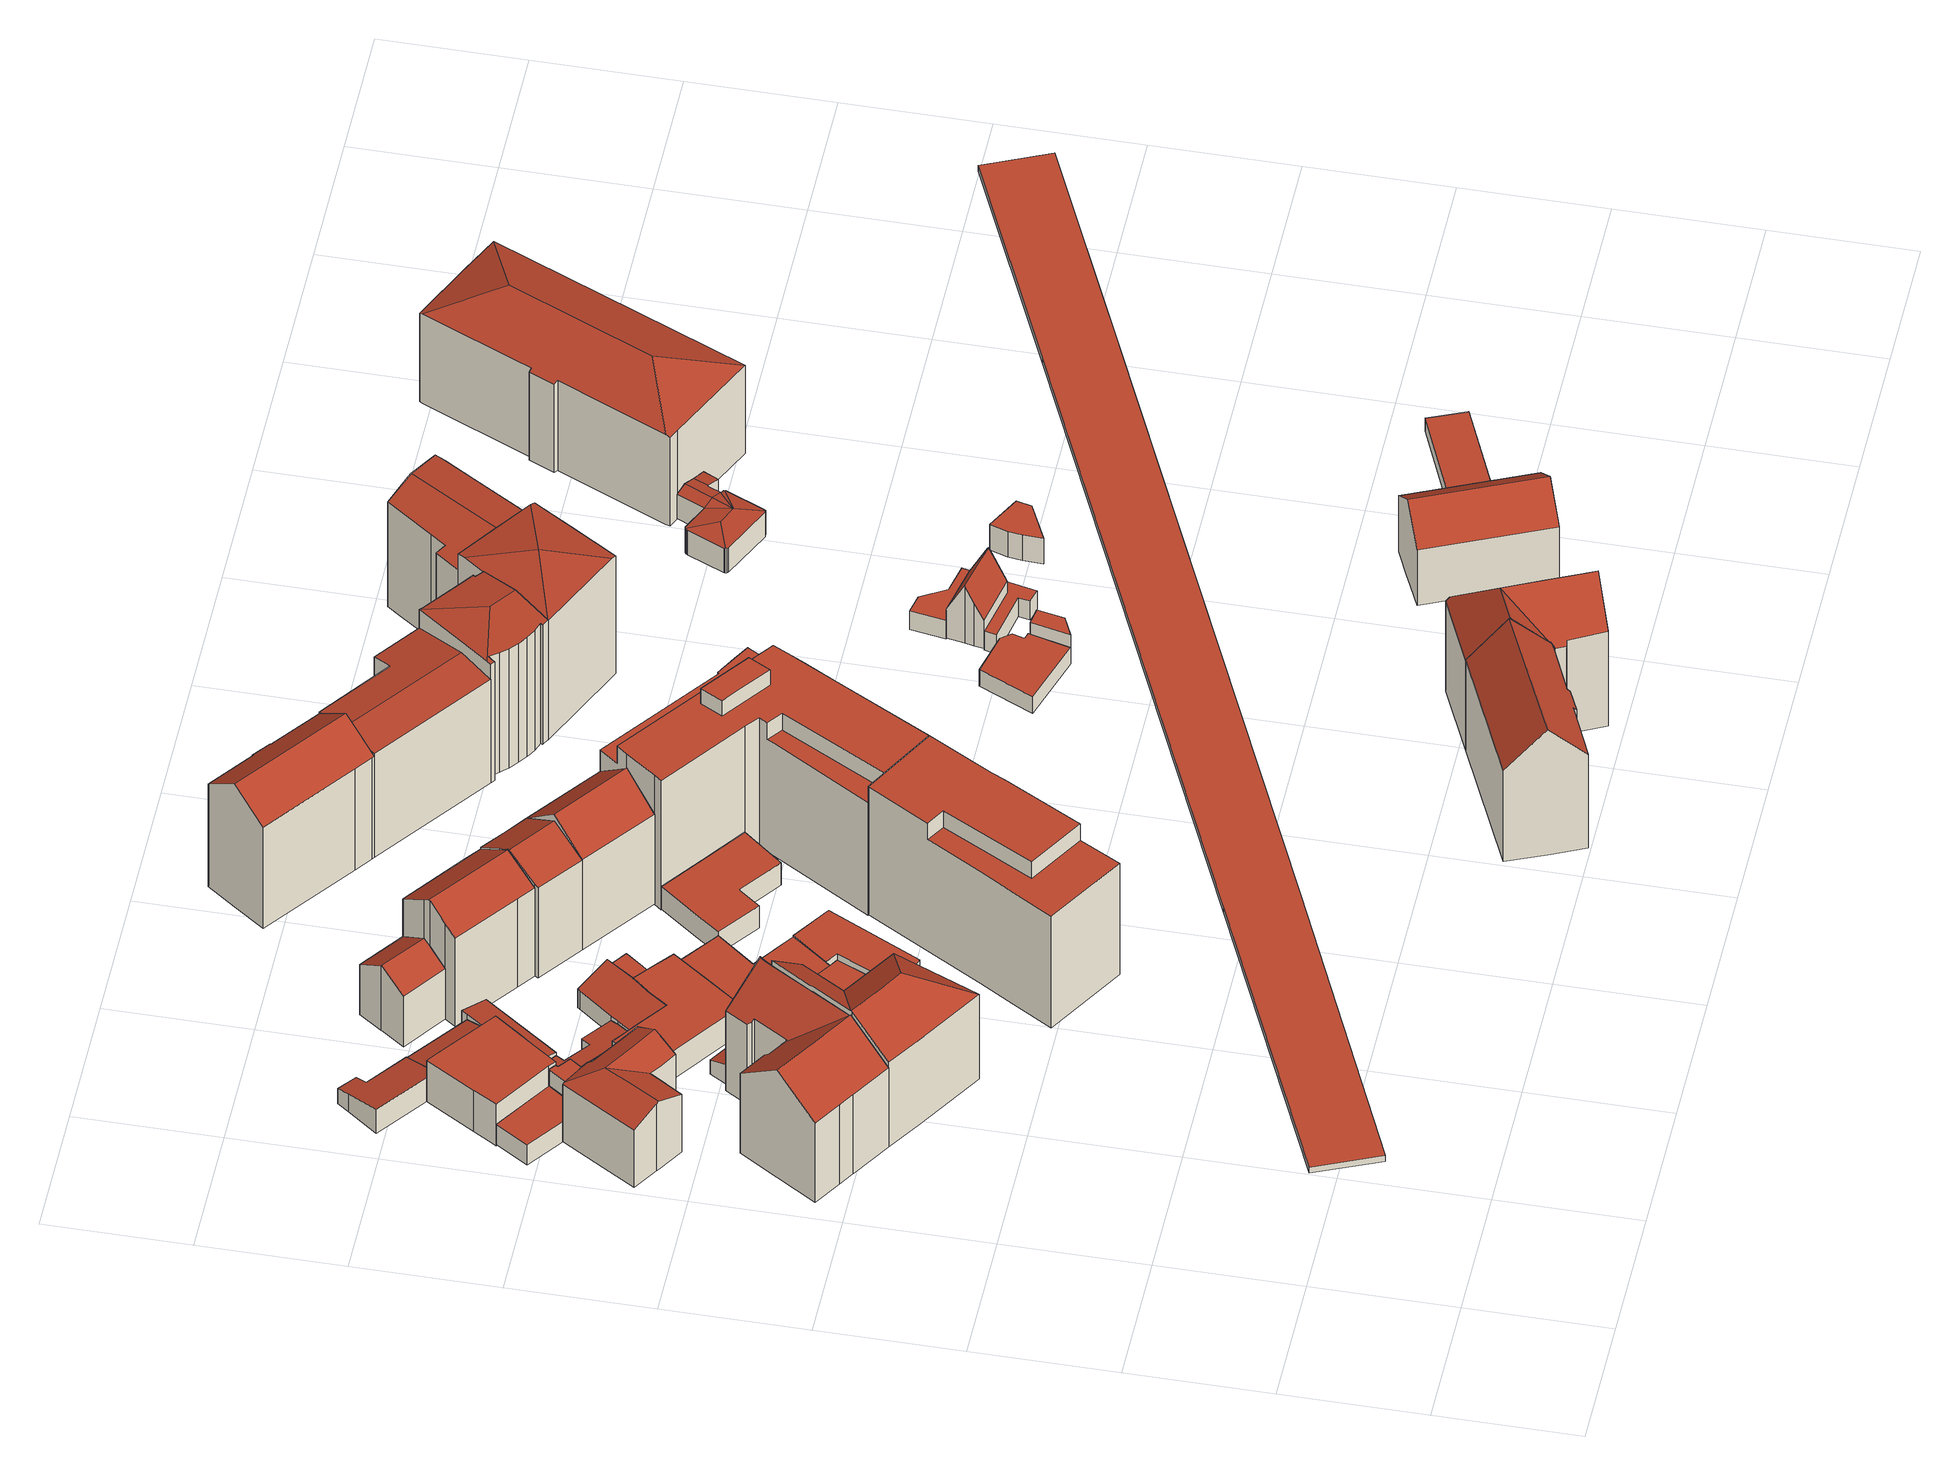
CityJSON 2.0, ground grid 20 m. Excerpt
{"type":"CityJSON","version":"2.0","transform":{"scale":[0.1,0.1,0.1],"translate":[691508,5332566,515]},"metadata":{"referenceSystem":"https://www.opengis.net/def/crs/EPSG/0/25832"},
"CityObjects":{
"building1":{"type":"Building","attributes":{"Gemeindeschluessel":"09162000","HoeheDach":"535.681","HoeheGrund":"516.650","Methode":"1000","NiedrigsteTraufeDesGebaeudes":"530.642","Geometrietyp2DReferenz":"3000","function":"31001_1000","roofType":"3100","measuredHeight":19.03,"storeysAboveGround":4},"geometry":[{"type":"MultiSurface","lod":"2","boundaries":[[[0,1,2,3,4,5]],[[6,7,8,9]],[[9,8,10,11]],[[12,13,14,15]],[[16,17,13,12]],[[18,19,7,6,20,21]],[[22,23,24,25,26,27,10,8,7,19]],[[12,15,28,29,30,31,32,33,34,35,36,21,20,6,9,11,37,38,39,5,4,3,40,41,42,43,16]],[[43,44,17,16]],[[42,45,44,43]],[[41,46,45,42]],[[27,26,38,37,11,10]],[[3,2,47,40]],[[35,48,49,36]],[[32,50,51,33]],[[50,32,31,30,29,28,15,14,52,53,24,23]],[[24,53,52,14,13,17,44,45,46,47,2,1,0,25]],[[36,49,18,21]],[[25,0,5,39,38,26]],[[40,47,46,41]],[[49,48,54,51,50,23,22,19,18]],[[34,33,51,54,48,35]]],"semantics":{"surfaces":[{"type":"WallSurface"},{"type":"RoofSurface"},{"type":"GroundSurface"}],"values":[0,0,0,0,0,0,1,2,0,0,0,0,0,0,0,0,1,0,0,0,1,0]}}]},
"building2":{"type":"Building","attributes":{"Gemeindeschluessel":"09162000","HoeheDach":"528.522","HoeheGrund":"516.550","Methode":"1000","NiedrigsteTraufeDesGebaeudes":"526.526","Geometrietyp2DReferenz":"3000","function":"31001_9998","roofType":"3100","measuredHeight":11.97,"storeysAboveGround":2},"geometry":[{"type":"MultiSurface","lod":"2","boundaries":[[[55,56,57,58,59,60,61,62,61,63,64,65,66,67,68,69,70,71,72,73,74,75]],[[61,60,59,58,76,77,78,79,80,62]],[[63,61,62,80,79,81]],[[65,82,83,66]],[[83,84,85,68,67,66]],[[82,86,87,88,89,85,84,83]],[[71,90,91,72]],[[64,63,81,86,82,65]],[[58,57,92,76]],[[93,94,75,74,73,95]],[[72,91,95,73]],[[81,79,80,79,88,87,86]],[[79,78,77,76,92,96,97,88]],[[75,94,98,55]],[[88,97,96,98,94,93,95,91,90,99,89]],[[89,99,70,69,68,85]],[[70,99,90,71]],[[57,56,55,98,96,92]]],"semantics":{"surfaces":[{"type":"GroundSurface"},{"type":"WallSurface"},{"type":"RoofSurface"}],"values":[0,1,1,1,1,2,1,1,1,1,1,2,2,1,2,1,1,1]}}]},
"building3":{"type":"Building","attributes":{"Gemeindeschluessel":"09162000","HoeheDach":"520.043","HoeheGrund":"516.440","Methode":"1000","NiedrigsteTraufeDesGebaeudes":"520.043","Geometrietyp2DReferenz":"3000","function":"51009_1610","roofType":"1000","measuredHeight":3.6},"geometry":[{"type":"MultiSurface","lod":"2","boundaries":[[[100,101,102,103,104,105]],[[100,105,106,107]],[[107,106,108,109]],[[106,105,104,103,110,111,108]],[[101,100,107,109,112,113,102]],[[109,108,111,112]],[[110,103,102,113,112,111]]],"semantics":{"surfaces":[{"type":"WallSurface"},{"type":"RoofSurface"},{"type":"GroundSurface"}],"values":[0,0,0,1,2,0,0]}}]},
"building4":{"type":"Building","attributes":{"Gemeindeschluessel":"09162000","HoeheDach":"536.441","HoeheGrund":"516.630","Methode":"1000","NiedrigsteTraufeDesGebaeudes":"531.615","Geometrietyp2DReferenz":"3000","function":"31001_9998","roofType":"3200","measuredHeight":19.81,"storeysAboveGround":4},"geometry":[{"type":"MultiSurface","lod":"2","boundaries":[[[114,115,116,117]],[[15,118,119,120]],[[121,122,123,124,125,33]],[[123,114,126]],[[115,114,123,122]],[[33,125,127,32]],[[122,121,33,32,128,31,129,28,15,120,130,116,115]],[[131,126,114,117,132,133]],[[127,133,132,134,135,118,15,28,129,31,128,32]],[[116,130,120,119,136,117]],[[124,123,126,131,133,127,125]],[[117,136,119,118,135,134,132]]],"semantics":{"surfaces":[{"type":"WallSurface"},{"type":"RoofSurface"},{"type":"GroundSurface"}],"values":[0,0,0,1,0,0,2,1,0,0,1,1]}}]},
"building5":{"type":"Building","attributes":{"Gemeindeschluessel":"09162000","HoeheDach":"522.890","HoeheGrund":"516.470","Methode":"2000","NiedrigsteTraufeDesGebaeudes":"520.326","Geometrietyp2DReferenz":"3000","function":"31001_9998","roofType":"1000","measuredHeight":6.42},"geometry":[{"type":"MultiSurface","lod":"2","boundaries":[[[75,137,138,139,140,141]],[[142,143,144,145]],[[137,75,146,147,148,73,149,72,71,70,150,142,145,151,138]],[[150,152,143,142]],[[153,154,155,156,157,158]],[[159,160,141,140,139,155,154,153]],[[148,147,146,75,141,160,159,153,158,161,73]],[[70,162,152,150]],[[149,73,161,163,164,72]],[[165,164,163,161,158,157,156,144,143,152,162]],[[72,164,165,71]],[[71,165,162,70]],[[156,155,139,138,151,145,144]]],"semantics":{"surfaces":[{"type":"WallSurface"},{"type":"GroundSurface"},{"type":"RoofSurface"}],"values":[0,0,1,0,0,2,0,0,0,2,0,0,0]}}]},
"building6":{"type":"Building","attributes":{"Gemeindeschluessel":"09162000","HoeheDach":"523.452","HoeheGrund":"516.230","Methode":"1000","NiedrigsteTraufeDesGebaeudes":"523.452","Geometrietyp2DReferenz":"3000","function":"31001_9998","roofType":"1000","measuredHeight":7.22,"storeysAboveGround":2},"geometry":[{"type":"MultiSurface","lod":"2","boundaries":[[[166,167,168,169,170,171]],[[172,173,174,175,176,177,178,179,180,168,167,166]],[[181,182,183,177,176,175]],[[169,168,180,184]],[[181,175,174,185]],[[185,174,173,186]],[[184,180,179,187]],[[188,186,173,172,166,171]],[[178,177,183,189,187,179]],[[182,181,185,186,188,171,170,169,184,187,189,183]]],"semantics":{"surfaces":[{"type":"WallSurface"},{"type":"RoofSurface"},{"type":"GroundSurface"}],"values":[0,1,0,0,0,0,0,0,0,2]}}]},
"building7":{"type":"Building","attributes":{"Gemeindeschluessel":"09162000","HoeheDach":"520.425","HoeheGrund":"516.190","Methode":"1000","NiedrigsteTraufeDesGebaeudes":"518.831","Geometrietyp2DReferenz":"3000","function":"31001_1000","roofType":"2100","measuredHeight":4.24,"storeysAboveGround":1},"geometry":[{"type":"MultiSurface","lod":"2","boundaries":[[[190,187,191,184,192,193,194,195,196,197]],[[198,199,200,201,202,203,204,205,206,207]],[[193,206,205,194]],[[196,203,202,197]],[[184,198,207,192]],[[195,204,203,196]],[[194,205,204,195]],[[187,190,197,202,201,200]],[[191,187,200,199,198,184]],[[192,207,206,193]]],"semantics":{"surfaces":[{"type":"GroundSurface"},{"type":"RoofSurface"},{"type":"WallSurface"}],"values":[0,1,2,2,2,2,2,2,2,2]}}]},
"building8":{"type":"Building","attributes":{"Gemeindeschluessel":"09162000","HoeheDach":"520.254","HoeheGrund":"516.640","Methode":"1000","NiedrigsteTraufeDesGebaeudes":"519.092","Geometrietyp2DReferenz":"3000","function":"31001_2000","roofType":"2100","measuredHeight":3.61},"geometry":[{"type":"MultiSurface","lod":"2","boundaries":[[[208,209,210,211]],[[209,212,213,210]],[[16,43,213,212]],[[211,210,213,43]],[[16,208,211,43]],[[16,212,209,208]]],"semantics":{"surfaces":[{"type":"RoofSurface"},{"type":"WallSurface"},{"type":"GroundSurface"}],"values":[0,1,2,1,1,1]}}]},
"building9":{"type":"Building","attributes":{"Gemeindeschluessel":"09162000","HoeheDach":"519.195","HoeheGrund":"516.221","Methode":"2000","NiedrigsteTraufeDesGebaeudes":"518.740","Geometrietyp2DReferenz":"3000","function":"31001_2000","roofType":"1000","measuredHeight":2.97},"geometry":[{"type":"MultiSurface","lod":"2","boundaries":[[[214,215,216,217]],[[181,218,219,220]],[[217,216,221,185]],[[222,223,215,214]],[[224,225,226,227]],[[217,185,181,220,228,224,227,229,230,222,214]],[[220,219,231,228]],[[185,221,218,181]],[[229,232,233,230]],[[230,233,223,222]],[[215,223,233,232,226,225,231,219,218,221,216]],[[227,226,232,229]],[[228,231,225,224]]],"semantics":{"surfaces":[{"type":"WallSurface"},{"type":"GroundSurface"},{"type":"RoofSurface"}],"values":[0,0,0,0,0,1,0,0,0,0,2,0,0]}}]},
"building10":{"type":"Building","attributes":{"Gemeindeschluessel":"09162000","HoeheDach":"520.522","HoeheGrund":"516.190","Methode":"1000","NiedrigsteTraufeDesGebaeudes":"519.112","Geometrietyp2DReferenz":"3000","function":"31001_1000","roofType":"2100","measuredHeight":4.33},"geometry":[{"type":"MultiSurface","lod":"2","boundaries":[[[197,234,235,236]],[[183,237,187,197,236]],[[236,235,238,183]],[[239,234,197,187]],[[237,183,238,240,239,187]],[[240,238,235,234,239]]],"semantics":{"surfaces":[{"type":"WallSurface"},{"type":"GroundSurface"},{"type":"RoofSurface"}],"values":[0,1,0,0,0,2]}}]},
"building11":{"type":"Building","attributes":{"Gemeindeschluessel":"09162000","HoeheDach":"523.172","HoeheGrund":"516.680","Methode":"1000","NiedrigsteTraufeDesGebaeudes":"522.158","Geometrietyp2DReferenz":"3000","function":"31001_2000","roofType":"1000","measuredHeight":6.49},"geometry":[{"type":"MultiSurface","lod":"2","boundaries":[[[241,242,243,244]],[[245,246,247,248]],[[249,241,244,245,248,250,251,252,253,254,255,256]],[[250,257,258,251]],[[244,243,246,245]],[[243,242,259,260,261,262,263,264,258,257,247,246]],[[248,247,257,250]],[[249,259,242,241]],[[258,264,263,253,252,251]],[[262,261,255,254,253,263]],[[256,260,259,249]],[[255,261,260,256]]],"semantics":{"surfaces":[{"type":"WallSurface"},{"type":"GroundSurface"},{"type":"RoofSurface"}],"values":[0,0,1,0,0,2,0,0,0,0,0,0]}}]},
"building12":{"type":"Building","attributes":{"Gemeindeschluessel":"09162000","HoeheDach":"521.373","HoeheGrund":"516.500","Methode":"1000","NiedrigsteTraufeDesGebaeudes":"521.373","Geometrietyp2DReferenz":"3000","function":"31001_1000","roofType":"1000","measuredHeight":4.87},"geometry":[{"type":"MultiSurface","lod":"2","boundaries":[[[265,266,138,75]],[[267,268,269,270,138,266]],[[271,272,273,274,269,268]],[[275,276,277,55,75,138,270,269,274,273,278,279,280,281]],[[278,282,283,279]],[[55,284,265,75]],[[276,275,281,285,286,287]],[[280,288,285,281]],[[289,287,286,285,288,283,282,272,271,268,267,266,265,284]],[[279,283,288,280]],[[277,276,287,289,284,55]],[[272,282,278,273]]],"semantics":{"surfaces":[{"type":"WallSurface"},{"type":"GroundSurface"},{"type":"RoofSurface"}],"values":[0,0,0,1,0,0,0,0,2,0,0,0]}}]},
"building13":{"type":"Building","attributes":{"Gemeindeschluessel":"09162000","HoeheDach":"520.000","HoeheGrund":"516.080","Methode":"1000","NiedrigsteTraufeDesGebaeudes":"519.179","Geometrietyp2DReferenz":"3000","function":"31001_2000","roofType":"2100","measuredHeight":3.92,"storeysAboveGround":1},"geometry":[{"type":"MultiSurface","lod":"2","boundaries":[[[290,291,292,293]],[[290,294,295,296,297,291]],[[298,299,295,294]],[[290,293,298,294]],[[299,300,296,295]],[[293,292,301,300,299,298]],[[300,301,297,296]],[[292,291,297,301]]],"semantics":{"surfaces":[{"type":"WallSurface"},{"type":"GroundSurface"},{"type":"RoofSurface"}],"values":[0,1,0,0,0,2,0,0]}}]},
"building14":{"type":"Building","attributes":{"Gemeindeschluessel":"09162000","HoeheDach":"521.383","HoeheGrund":"516.285","Methode":"2000","NiedrigsteTraufeDesGebaeudes":"519.517","Geometrietyp2DReferenz":"3000","function":"31001_2000","roofType":"2100","measuredHeight":5.1},"geometry":[{"type":"MultiSurface","lod":"2","boundaries":[[[302,303,304,305]],[[306,307,283,308]],[[309,310,311,312]],[[312,311,313,314]],[[315,316,317,318]],[[318,317,310,309]],[[308,283,303,302]],[[319,320,316,315]],[[319,315,318,309,312,314,306,308,302,305]],[[304,303,283,307,313,311,310,317,316,320]],[[314,313,307,306]],[[305,304,320,319]]],"semantics":{"surfaces":[{"type":"WallSurface"},{"type":"GroundSurface"},{"type":"RoofSurface"}],"values":[0,0,0,0,0,0,0,0,1,2,0,0]}}]},
"building15":{"type":"Building","attributes":{"Gemeindeschluessel":"09162000","HoeheDach":"519.615","HoeheGrund":"516.690","Methode":"1000","NiedrigsteTraufeDesGebaeudes":"519.615","Geometrietyp2DReferenz":"3000","function":"31001_2000","roofType":"1000","measuredHeight":2.92},"geometry":[{"type":"MultiSurface","lod":"2","boundaries":[[[321,322,323,324,325,326]],[[249,327,328,256]],[[329,330,327,249,331,332]],[[333,325,324,323,334,335,336,328,327,330,329]],[[337,326,325,333,329,332]],[[256,328,336,338]],[[322,339,340,335,334,323]],[[339,322,321,326,337,332,331,249,256,338,340]],[[338,336,335,340]]],"semantics":{"surfaces":[{"type":"WallSurface"},{"type":"RoofSurface"},{"type":"GroundSurface"}],"values":[0,0,0,1,0,0,0,2,0]}}]},
"building16":{"type":"Building","attributes":{"Gemeindeschluessel":"09162000","HoeheDach":"519.600","HoeheGrund":"516.690","Methode":"1000","NiedrigsteTraufeDesGebaeudes":"519.600","Geometrietyp2DReferenz":"3000","function":"51009_1610","roofType":"1000","measuredHeight":2.91},"geometry":[{"type":"MultiSurface","lod":"2","boundaries":[[[341,342,336,338]],[[341,338,256,343,255,253,344,345,346,347,348,349,350,351,350,352]],[[353,354,355,346,345,344]],[[356,357,348,347,346,355]],[[253,358,353,344]],[[338,336,328,256]],[[351,350,349,348,357,359,360,361]],[[362,363,328,336,342,364,360,361,360,359,357,356,355,354,353,358]],[[255,362,358,253]],[[352,364,342,341]],[[360,364,352,350,351,361]],[[343,256,328,363,362,255]]],"semantics":{"surfaces":[{"type":"WallSurface"},{"type":"GroundSurface"},{"type":"RoofSurface"}],"values":[0,1,0,0,0,0,0,2,0,0,0,0]}}]},
"building17":{"type":"Building","attributes":{"Gemeindeschluessel":"09162000","HoeheDach":"527.662","HoeheGrund":"516.220","Methode":"1000","NiedrigsteTraufeDesGebaeudes":"525.076","Geometrietyp2DReferenz":"3000","function":"31001_1000","roofType":"3100","measuredHeight":11.44,"storeysAboveGround":3},"geometry":[{"type":"MultiSurface","lod":"2","boundaries":[[[365,366,367,368]],[[369,370,371,372]],[[373,365,368,374,375,376,369,372]],[[368,367,377,374]],[[367,366,378,379,380,377]],[[377,380,381,376,375,374]],[[376,381,370,369]],[[379,371,370,381,380]],[[373,378,366,365]],[[373,372,371,379,378]]],"semantics":{"surfaces":[{"type":"WallSurface"},{"type":"GroundSurface"},{"type":"RoofSurface"}],"values":[0,0,1,0,2,0,0,2,0,0]}}]},
"building18":{"type":"Building","attributes":{"Gemeindeschluessel":"09162000","HoeheDach":"518.570","HoeheGrund":"516.570","Methode":"2000","NiedrigsteTraufeDesGebaeudes":"518.570","Geometrietyp2DReferenz":"3000","function":"31001_2463","roofType":"1000","measuredHeight":2},"geometry":[{"type":"MultiSurface","lod":"2","boundaries":[[[382,383,384,385]],[[386,387,388,389,382,385,390,391]],[[392,393,394,395,384,383,396,397]],[[387,386,391,394,393,392]],[[388,397,396,389]],[[389,396,383,382]],[[395,394,391,390,385,384]],[[387,392,397,388]]],"semantics":{"surfaces":[{"type":"WallSurface"},{"type":"GroundSurface"},{"type":"RoofSurface"}],"values":[0,1,2,0,0,0,0,0]}}]},
"building19":{"type":"Building","attributes":{"Gemeindeschluessel":"09162000","HoeheDach":"519.798","HoeheGrund":"516.660","Methode":"1000","NiedrigsteTraufeDesGebaeudes":"519.798","Geometrietyp2DReferenz":"3000","function":"31001_2000","roofType":"1000","measuredHeight":3.14},"geometry":[{"type":"MultiSurface","lod":"2","boundaries":[[[398,399,400,401,402,403,404,405,406,407]],[[407,406,405,408,409,410]],[[411,400,399,412]],[[413,412,399,398,407,410]],[[352,401,400,411]],[[414,408,405,404,403,341]],[[412,413,410,409,408,414,341,415,352,411]],[[403,402,401,352,415,341]]],"semantics":{"surfaces":[{"type":"RoofSurface"},{"type":"WallSurface"},{"type":"GroundSurface"}],"values":[0,1,1,1,1,1,2,1]}}]},
"building20":{"type":"Building","attributes":{"Gemeindeschluessel":"09162000","HoeheDach":"538.930","HoeheGrund":"516.320","Methode":"2000","NiedrigsteTraufeDesGebaeudes":"535.970","Geometrietyp2DReferenz":"3000","function":"31001_9998","roofType":"1000","measuredHeight":22.61,"storeysAboveGround":7},"geometry":[{"type":"MultiSurface","lod":"2","boundaries":[[[416,417,418,419]],[[420,421,422,423]],[[424,425,420,423,426,427,428,429,430]],[[423,422,431,426]],[[421,432,433,434,418,417,435,431,422]],[[430,429,428,427,435,417,416,436,437,438,439]],[[440,441,442,434,433,432]],[[419,418,434,442]],[[443,444,425,424,430,439]],[[442,441,440,445,444,443,439,438,437,436,416,419]],[[444,445,440,432,421,420,425]],[[426,431,435,427]]],"semantics":{"surfaces":[{"type":"WallSurface"},{"type":"RoofSurface"},{"type":"GroundSurface"}],"values":[0,0,1,0,1,0,0,0,0,2,0,0]}}]},
"building21":{"type":"Building","attributes":{"Gemeindeschluessel":"09162000","HoeheDach":"535.098","HoeheGrund":"516.220","Methode":"1000","NiedrigsteTraufeDesGebaeudes":"531.750","Geometrietyp2DReferenz":"3000","function":"31001_1000","roofType":"3100","measuredHeight":18.88,"storeysAboveGround":5},"geometry":[{"type":"MultiSurface","lod":"2","boundaries":[[[446,447,448,368]],[[372,449,450,451]],[[452,453,454,455]],[[368,448,456,365]],[[457,458,459,460,461,462]],[[455,454,463,450,449,464,465]],[[456,465,464,373,466,365]],[[453,452,467,458,457,462,446,368,365,466,373,372,451,468]],[[462,461,447,446]],[[458,467,452,455,469,459]],[[461,460,459,469,455,465,456,448,447]],[[468,463,454,453]],[[373,464,449,372]],[[451,450,463,468]]],"semantics":{"surfaces":[{"type":"WallSurface"},{"type":"RoofSurface"},{"type":"GroundSurface"}],"values":[0,0,0,0,0,1,0,2,0,0,1,0,0,0]}}]},
"building22":{"type":"Building","attributes":{"Gemeindeschluessel":"09162000","HoeheDach":"535.292","HoeheGrund":"516.190","Methode":"1000","NiedrigsteTraufeDesGebaeudes":"532.030","Geometrietyp2DReferenz":"3000","function":"31001_1000","roofType":"3100","measuredHeight":19.1},"geometry":[{"type":"MultiSurface","lod":"2","boundaries":[[[470,471,472,473]],[[453,474,475,468]],[[476,477,478,458]],[[479,471,470,480,468,475]],[[478,481,482,452,483,458]],[[484,485,477,476]],[[482,486,474,453,487,452]],[[485,488,481,478,477]],[[484,489,473,472,488,485]],[[489,484,476,458,483,452,487,453,468,480,470,473]],[[488,472,471,479,475,474,486,482,481]]],"semantics":{"surfaces":[{"type":"WallSurface"},{"type":"RoofSurface"},{"type":"GroundSurface"}],"values":[0,0,0,0,0,0,0,1,0,2,1]}}]},
"building23":{"type":"Building","attributes":{"Gemeindeschluessel":"09162000","HoeheDach":"520.232","HoeheGrund":"516.260","Methode":"1000","NiedrigsteTraufeDesGebaeudes":"520.232","Geometrietyp2DReferenz":"3000","function":"31001_2000","roofType":"1000","measuredHeight":3.97,"storeysAboveGround":1},"geometry":[{"type":"MultiSurface","lod":"2","boundaries":[[[490,491,492,493,494,495,496,497,498]],[[499,500,498,497,496,501]],[[502,503,501,496,495,494]],[[504,505,506,507,500,499,501,503,502]],[[493,492,491,506,505,504]],[[493,504,502,494]],[[498,500,507,490]],[[490,507,506,491]]],"semantics":{"surfaces":[{"type":"GroundSurface"},{"type":"WallSurface"},{"type":"RoofSurface"}],"values":[0,1,1,2,1,1,1,1]}}]},
"building24":{"type":"Building","attributes":{"Gemeindeschluessel":"09162000","HoeheDach":"536.359","HoeheGrund":"516.180","Methode":"1000","NiedrigsteTraufeDesGebaeudes":"532.017","Geometrietyp2DReferenz":"3000","function":"31001_1000","roofType":"3100","measuredHeight":20.18,"storeysAboveGround":7},"geometry":[{"type":"MultiSurface","lod":"2","boundaries":[[[508,509,510,511,473,512,489,484]],[[513,514,508,484]],[[515,516,517,518,511,510,509]],[[519,520,513,484,489,512,473,521,522]],[[522,517,516,519]],[[518,517,522,521,473,511]],[[513,520,519,516,515,514]],[[514,515,509,508]]],"semantics":{"surfaces":[{"type":"WallSurface"},{"type":"RoofSurface"},{"type":"GroundSurface"}],"values":[0,0,1,2,0,0,0,1]}}]},
"building25":{"type":"Building","attributes":{"Gemeindeschluessel":"09162000","HoeheDach":"538.918","HoeheGrund":"516.810","Methode":"1000","NiedrigsteTraufeDesGebaeudes":"532.805","Geometrietyp2DReferenz":"3000","function":"31001_1000","roofType":"3100","measuredHeight":22.11,"storeysAboveGround":4},"geometry":[{"type":"MultiSurface","lod":"2","boundaries":[[[523,524,525,526]],[[527,528,525,524]],[[529,530,531,532]],[[533,534,535,527,524,523]],[[536,537,538,539]],[[540,541,542,543]],[[544,545,546,526,525,528]],[[532,531,541,540]],[[545,544,537,536]],[[535,542,541,531,530,538,537,544,528,527]],[[534,543,542,535]],[[539,538,530,529]],[[536,539,529,532,540,543,534,533,523,526,546,545]]],"semantics":{"surfaces":[{"type":"WallSurface"},{"type":"RoofSurface"},{"type":"GroundSurface"}],"values":[0,1,0,0,0,0,0,0,0,1,0,0,2]}}]},
"building26":{"type":"Building","attributes":{"Gemeindeschluessel":"09162000","HoeheDach":"541.600","HoeheGrund":"516.100","Methode":"2000","NiedrigsteTraufeDesGebaeudes":"535.810","Geometrietyp2DReferenz":"3000","function":"31001_9998","roofType":"1000","measuredHeight":25.5,"storeysAboveGround":7},"geometry":[{"type":"MultiSurface","lod":"2","boundaries":[[[547,548,549,550,551,552]],[[553,554,555,556,557,558,559,560,561,562,563,564,548,547,552,565,566,567,568,569,570,571,572]],[[573,574,575,576]],[[577,578,575,574,579]],[[580,581,582,583,584,563,562,561,560]],[[585,586,587,588,589,590,591,592,593,594]],[[559,558,557,418,595,596,597,580,560]],[[598,599,583,582]],[[590,589,572,571,570,591]],[[569,592,591,570]],[[550,549,600,584,583,599,595,418,601,602,603,604,605,606,607,608,551],[573,576,609,610,611]],[[568,593,592,569]],[[607,606,594,593,568,567,566]],[[610,609,578,577,579,611]],[[552,551,608,565]],[[605,604,603,587,586,585,594,606]],[[576,575,578,609]],[[565,608,607,566]],[[597,596,598,582,581,580]],[[596,595,599,598]],[[557,556,555,554,553,572,589,588,587,603,602,601,418]],[[564,563,584,600,549,548]],[[611,579,574,573]]],"semantics":{"surfaces":[{"type":"WallSurface"},{"type":"GroundSurface"},{"type":"RoofSurface"}],"values":[0,1,0,2,0,2,0,0,0,0,2,0,0,0,0,0,0,0,2,0,0,0,0]}}]},
"building27":{"type":"Building","attributes":{"Gemeindeschluessel":"09162000","HoeheDach":"537.692","HoeheGrund":"516.020","Methode":"1000","NiedrigsteTraufeDesGebaeudes":"533.899","Geometrietyp2DReferenz":"3000","function":"31001_9998","roofType":"3100","measuredHeight":21.67,"storeysAboveGround":6},"geometry":[{"type":"MultiSurface","lod":"2","boundaries":[[[612,613,614,615,616,617]],[[618,619,620,621]],[[617,616,622,623]],[[622,616,615,614,624,625,626,627]],[[628,629,630,631]],[[613,632,633,634,635,625,624,614]],[[625,635,630,629,636,620,619,637,638,626]],[[639,637,619,618]],[[640,636,629,628]],[[633,632,613,612,617,623,641,642,643,639,618,621,640,628,631,634]],[[643,638,637,639]],[[621,620,636,640]],[[623,622,627,641]],[[627,626,638,643,642,641]],[[631,630,635,634]]],"semantics":{"surfaces":[{"type":"WallSurface"},{"type":"RoofSurface"},{"type":"GroundSurface"}],"values":[0,0,0,1,0,0,1,0,0,2,0,0,0,0,0]}}]},
"building28":{"type":"Building","attributes":{"Gemeindeschluessel":"09162000","HoeheDach":"535.238","HoeheGrund":"516.000","Methode":"2000","NiedrigsteTraufeDesGebaeudes":"533.869","Geometrietyp2DReferenz":"3000","function":"31001_1000","roofType":"3100","measuredHeight":19.24,"storeysAboveGround":6},"geometry":[{"type":"MultiSurface","lod":"2","boundaries":[[[644,645,646,634,647,613]],[[648,649,644,613]],[[650,651,652,653,654,655]],[[648,656,657,658,659,660,661,649]],[[653,652,659,658]],[[634,646,650,655]],[[649,661,645,644]],[[661,660,659,652,651,650,646,645]],[[657,656,648,613,647,634,655,654,653,658]]],"semantics":{"surfaces":[{"type":"WallSurface"},{"type":"RoofSurface"},{"type":"GroundSurface"}],"values":[0,0,0,0,0,0,1,1,2]}}]},
"building29":{"type":"Building","attributes":{"Gemeindeschluessel":"09162000","HoeheDach":"538.971","HoeheGrund":"516.830","Methode":"2000","NiedrigsteTraufeDesGebaeudes":"532.744","Geometrietyp2DReferenz":"3000","function":"31001_1000","roofType":"3100","measuredHeight":22.14,"storeysAboveGround":4},"geometry":[{"type":"MultiSurface","lod":"2","boundaries":[[[662,663,664,665,666,667]],[[526,668,669,670]],[[671,672,545,673,674,675,668,526]],[[663,662,676,677,678,536,679,545,672,671,526,670,680,681,664]],[[682,683,673,545,679,536]],[[684,666,665,685,686,687]],[[688,689,690,667,666,684,687,674,673,683,682]],[[685,665,664,681,680,670,669,686]],[[678,677,689,688,682,536]],[[662,667,690,676]],[[675,687,686,669,668]],[[676,690,689,677]],[[674,687,675]]],"semantics":{"surfaces":[{"type":"WallSurface"},{"type":"GroundSurface"},{"type":"RoofSurface"}],"values":[0,0,0,1,0,2,2,0,0,0,2,0,2]}}]},
"building30":{"type":"Building","attributes":{"Gemeindeschluessel":"09162000","HoeheDach":"523.914","HoeheGrund":"522.914","Methode":"1000","NiedrigsteTraufeDesGebaeudes":"523.914","Geometrietyp2DReferenz":"3000","function":"53001_1800","roofType":"1000","measuredHeight":1},"geometry":[{"type":"MultiSurface","lod":"2","boundaries":[[[691,692,693,694]],[[695,696,692,691]],[[697,698,699,700]],[[694,693,701,702]],[[693,692,696,703,699,698,704,701]],[[700,699,703,705]],[[702,701,704,706]],[[702,706,697,700,705,695,691,694]],[[706,704,698,697]],[[705,703,696,695]]],"semantics":{"surfaces":[{"type":"WallSurface"},{"type":"RoofSurface"},{"type":"GroundSurface"}],"values":[0,0,0,0,1,0,0,2,0,0]}}]},
"building31":{"type":"Building","attributes":{"Gemeindeschluessel":"09162000","HoeheDach":"538.098","HoeheGrund":"516.030","Methode":"1000","NiedrigsteTraufeDesGebaeudes":"536.988","Geometrietyp2DReferenz":"3000","function":"31001_1000","roofType":"3200","measuredHeight":22.07,"storeysAboveGround":7},"geometry":[{"type":"MultiSurface","lod":"2","boundaries":[[[658,707,708,709]],[[710,711,712,713]],[[714,715,716,717]],[[718,719,720,721,722,723]],[[709,708,724,725]],[[726,727,714,717,728,729,730,710,713,731,732,720,719,718,648,733,658,709,725,734,735,736]],[[735,737,738,736]],[[725,724,739,734]],[[727,740,715,714]],[[734,739,737,735]],[[729,728,741,742,743,730]],[[727,726,736,738,744,740]],[[732,745,721,720]],[[718,723,746,648]],[[723,722,721,745,747,712,711,743,742,741,716,715,740,744,748,749,746]],[[717,716,741,728]],[[748,744,738,737,739,724,708,707]],[[730,743,711,710]],[[731,713,712,747,745,732]],[[746,749,707,658,733,648]],[[748,707,749]]],"semantics":{"surfaces":[{"type":"WallSurface"},{"type":"GroundSurface"},{"type":"RoofSurface"}],"values":[0,0,0,0,0,1,0,0,0,0,0,0,0,0,2,0,2,0,0,0,2]}}]},
"building32":{"type":"Building","attributes":{"Gemeindeschluessel":"09162000","HoeheDach":"519.160","HoeheGrund":"516.262","Methode":"1000","NiedrigsteTraufeDesGebaeudes":"519.160","Geometrietyp2DReferenz":"3000","function":"31001_2000","roofType":"1000","measuredHeight":2.9,"storeysAboveGround":1},"geometry":[{"type":"MultiSurface","lod":"2","boundaries":[[[750,751,752,753]],[[754,755,756,757,758,750,753]],[[755,759,760,756]],[[752,751,761,762,760,759,763]],[[756,760,762,757]],[[753,752,763,754]],[[758,761,751,750]],[[754,763,759,755]],[[757,762,761,758]]],"semantics":{"surfaces":[{"type":"WallSurface"},{"type":"GroundSurface"},{"type":"RoofSurface"}],"values":[0,1,0,2,0,0,0,0,0]}}]},
"building33":{"type":"Building","attributes":{"Gemeindeschluessel":"09162000","HoeheDach":"538.460","HoeheGrund":"515.900","Methode":"2000","NiedrigsteTraufeDesGebaeudes":"536.656","Geometrietyp2DReferenz":"3000","function":"31001_1000","roofType":"3500","measuredHeight":22.56,"storeysAboveGround":7},"geometry":[{"type":"MultiSurface","lod":"2","boundaries":[[[764,765,766,767,768,769]],[[770,764,769,771,772,773]],[[765,764,770,773,774,775,776,777,778,766]],[[771,769,768,767,779,780]],[[772,781,782,783,776,775,774,773]],[[780,779,784,783,782]],[[771,780,772]],[[784,779,767,766,778,777,776,783]],[[780,782,781,772]]],"semantics":{"surfaces":[{"type":"WallSurface"},{"type":"GroundSurface"},{"type":"RoofSurface"}],"values":[0,0,1,2,0,2,2,0,2]}}]},
"building34":{"type":"Building","attributes":{"Gemeindeschluessel":"09162000","HoeheDach":"519.630","HoeheGrund":"516.529","Methode":"2000","NiedrigsteTraufeDesGebaeudes":"519.630","Geometrietyp2DReferenz":"3000","function":"31001_2000","roofType":"1000","measuredHeight":3.1,"storeysAboveGround":1},"geometry":[{"type":"MultiSurface","lod":"2","boundaries":[[[785,786,787,788]],[[786,789,790,787]],[[785,791,789,786]],[[788,792,791,785]],[[792,790,789,791]],[[787,790,792,788]]],"semantics":{"surfaces":[{"type":"GroundSurface"},{"type":"WallSurface"},{"type":"RoofSurface"}],"values":[0,1,1,1,2,1]}}]},
"building35":{"type":"Building","attributes":{"Gemeindeschluessel":"09162000","HoeheDach":"526.620","HoeheGrund":"516.459","Methode":"2000","NiedrigsteTraufeDesGebaeudes":"521.432","Geometrietyp2DReferenz":"3000","function":"31001_2000","roofType":"3100","measuredHeight":10.16,"storeysAboveGround":3},"geometry":[{"type":"MultiSurface","lod":"2","boundaries":[[[793,794,795,796]],[[797,798,799,794,793]],[[800,801,802,803]],[[804,800,803,805,797,793,796]],[[794,799,801,806,795]],[[803,802,807,805]],[[796,795,806,804]],[[804,806,801,800]],[[805,807,798,797]],[[799,798,807,802,801]]],"semantics":{"surfaces":[{"type":"WallSurface"},{"type":"GroundSurface"},{"type":"RoofSurface"}],"values":[0,0,0,1,2,0,0,0,0,2]}}]},
"building36":{"type":"Building","attributes":{"Gemeindeschluessel":"09162000","HoeheDach":"519.590","HoeheGrund":"516.290","Methode":"1000","NiedrigsteTraufeDesGebaeudes":"519.590","Geometrietyp2DReferenz":"3000","function":"51009_1610","roofType":"1000","measuredHeight":3.3},"geometry":[{"type":"MultiSurface","lod":"2","boundaries":[[[808,809,810,811]],[[812,813,814,815]],[[816,817,818,819]],[[817,820,821,822,823,824,814,813,825,810,809,818]],[[826,822,821,827]],[[819,808,811,828,812,815,829,830,826,827,831,816]],[[819,818,809,808]],[[815,814,824,829]],[[830,823,822,826]],[[827,821,820,831]],[[831,820,817,816]],[[828,825,813,812]],[[829,824,823,830]],[[811,810,825,828]]],"semantics":{"surfaces":[{"type":"WallSurface"},{"type":"RoofSurface"},{"type":"GroundSurface"}],"values":[0,0,0,1,0,2,0,0,0,0,0,0,0,0]}}]},
"building37":{"type":"Building","attributes":{"Gemeindeschluessel":"09162000","HoeheDach":"530.580","HoeheGrund":"516.610","Methode":"1000","NiedrigsteTraufeDesGebaeudes":"526.486","Geometrietyp2DReferenz":"3000","function":"31001_1000","roofType":"3100","measuredHeight":13.97,"storeysAboveGround":3},"geometry":[{"type":"MultiSurface","lod":"2","boundaries":[[[832,833,834,835]],[[833,836,837,838,834]],[[839,840,841,836,833,832]],[[840,839,842,843,844,845,841]],[[835,834,838,837,845,844,843,842]],[[839,832,835,842]],[[845,837,836,841]]],"semantics":{"surfaces":[{"type":"RoofSurface"},{"type":"WallSurface"},{"type":"GroundSurface"}],"values":[0,0,1,2,1,1,1]}}]},
"building38":{"type":"Building","attributes":{"Gemeindeschluessel":"09162000","HoeheDach":"535.235","HoeheGrund":"515.760","Methode":"2000","NiedrigsteTraufeDesGebaeudes":"533.857","Geometrietyp2DReferenz":"3000","function":"31001_1000","roofType":"3100","measuredHeight":19.48,"storeysAboveGround":6},"geometry":[{"type":"MultiSurface","lod":"2","boundaries":[[[846,847,848,849,850,851,852,853]],[[854,855,856,857,858,859,860,861]],[[862,863,861,860,864,865]],[[866,867,862,865]],[[851,850,868,855,854,861,863,862,867,869,852]],[[849,870,871,872,856,855,868,850]],[[853,852,869,873]],[[874,875,876,872,871,870]],[[876,875,874,848,847,846,853,873,866,865,864,860,859,858,857]],[[874,870,849,848]],[[857,856,872,876]],[[873,869,867,866]]],"semantics":{"surfaces":[{"type":"WallSurface"},{"type":"RoofSurface"},{"type":"GroundSurface"}],"values":[0,0,0,0,1,1,0,0,2,0,0,0]}}]},
"building39":{"type":"Building","attributes":{"Gemeindeschluessel":"09162000","HoeheDach":"520.870","HoeheGrund":"516.370","Methode":"2000","NiedrigsteTraufeDesGebaeudes":"520.870","Geometrietyp2DReferenz":"3000","function":"51009_1610","roofType":"1000","measuredHeight":4.5},"geometry":[{"type":"MultiSurface","lod":"2","boundaries":[[[877,878,879,880,881,882]],[[882,883,884,877]],[[883,885,886,887,888,884]],[[877,884,888,878]],[[879,887,886,880]],[[881,885,883,882]],[[878,888,887,879]],[[880,886,885,881]]],"semantics":{"surfaces":[{"type":"GroundSurface"},{"type":"WallSurface"},{"type":"RoofSurface"}],"values":[0,1,2,1,1,1,1,1]}}]},
"building40":{"type":"Building","attributes":{"Gemeindeschluessel":"09162000","HoeheDach":"520.900","HoeheGrund":"516.129","Methode":"2000","NiedrigsteTraufeDesGebaeudes":"519.909","Geometrietyp2DReferenz":"3000","function":"31001_9998","roofType":"3100","measuredHeight":4.77,"storeysAboveGround":1},"geometry":[{"type":"MultiSurface","lod":"2","boundaries":[[[889,890,891,892,893]],[[894,895,896,897]],[[898,899,900,901]],[[902,903,904,905]],[[906,907,908,909,910,894,897,911,912,913,914,915,916,898,901,917,918,919,920,903,902,921,922]],[[923,914,913,924]],[[892,925,893]],[[917,926,927,918]],[[901,900,926,917]],[[892,928,929,930,931,925]],[[907,906,928,892]],[[932,933,930,929]],[[893,934,935,936,937,938]],[[897,896,939,911]],[[919,936,935,920]],[[916,915,940,941,942]],[[906,922,932,929,928]],[[921,933,932,922]],[[910,909,890,889,943]],[[908,907,892,891]],[[925,931,905,904]],[[912,911,939,944,945]],[[916,942,899,898]],[[912,945,924,913]],[[893,925,904,934]],[[921,902,905,931,930,933]],[[934,904,903,920,935]],[[893,938,941,940,923,924,945,944]],[[908,891,890,909]],[[944,939,896,895,943,889,893]],[[919,918,927,937,936]],[[914,923,940,915]],[[910,943,895,894]],[[941,938,937,927,926,900,899,942]]],"semantics":{"surfaces":[{"type":"RoofSurface"},{"type":"WallSurface"},{"type":"GroundSurface"}],"values":[0,1,1,1,2,1,0,1,1,0,1,0,0,1,1,1,1,1,1,1,0,1,1,1,0,1,1,0,1,0,1,1,1,0]}}]},
"building41":{"type":"Building","attributes":{"Gemeindeschluessel":"09162000","HoeheDach":"518.999","HoeheGrund":"516.730","Methode":"1000","NiedrigsteTraufeDesGebaeudes":"518.999","Geometrietyp2DReferenz":"3000","function":"31001_2000","roofType":"1000","measuredHeight":2.27},"geometry":[{"type":"MultiSurface","lod":"2","boundaries":[[[946,947,948,949]],[[950,946,949,951]],[[952,948,947,953]],[[951,952,953,950]],[[950,953,947,946]],[[949,948,952,951]]],"semantics":{"surfaces":[{"type":"WallSurface"},{"type":"GroundSurface"},{"type":"RoofSurface"}],"values":[0,1,2,0,0,0]}}]},
"building42":{"type":"Building","attributes":{"Gemeindeschluessel":"09162000","HoeheDach":"535.232","HoeheGrund":"516.000","Methode":"1000","NiedrigsteTraufeDesGebaeudes":"531.607","Geometrietyp2DReferenz":"3000","function":"31001_9998","roofType":"3200","measuredHeight":19.23,"storeysAboveGround":4},"geometry":[{"type":"MultiSurface","lod":"2","boundaries":[[[954,955,956,957]],[[958,959,960,961]],[[962,963,964,965]],[[956,955,966,967,968,969]],[[970,966,955,971]],[[957,956,969,964,963,960,959,972]],[[973,974,975,976]],[[977,978,973,976,979,958,961,962,965,980,981,982,970,971]],[[981,968,967,982]],[[975,972,959,958,979,976]],[[982,967,966,970]],[[978,977,954,983,974,973]],[[974,983,954,957,972,975]],[[961,960,963,962]],[[964,969,968,981,980,965]],[[971,955,954,977]]],"semantics":{"surfaces":[{"type":"RoofSurface"},{"type":"WallSurface"},{"type":"GroundSurface"}],"values":[0,1,1,0,1,0,1,2,1,1,1,1,0,1,1,1]}}]}
},
"vertices":[
[156,903,164],[160,910,164],[186,951,164],[186,951,16],[160,910,16],[156,903,16],[92,951,16],[92,951,157],[132,927,156],[132,927,16],[130,921,161],[130,921,16],[253,954,16],[253,954,206],[244,940,205],[244,940,16],[256,957,16],[256,957,206],[22,840,156],[57,896,207],[57,896,16],[22,840,16],[117,858,207],[173,824,207],[174,825,205],[154,905,162],[149,909,162],[148,909,162],[209,883,16],[208,880,16],[174,825,16],[173,824,16],[172,822,16],[139,768,16],[83,802,16],[82,803,16],[61,816,16],[148,909,16],[149,909,16],[154,905,16],[183,953,16],[181,960,16],[200,991,16],[208,986,16],[208,986,164],[200,991,157],[181,960,157],[183,953,161],[82,803,156],[61,816,156],[172,822,205],[139,768,156],[209,883,205],[208,880,205],[83,802,156],
[176,1083,15],[172,1077,15],[167,1069,15],[152,1046,15],[129,1059,15],[112,1070,15],[111,1070,15],[111,1071,15],[81,1024,15],[44,1047,15],[40,1049,15],[5,1071,15],[33,1116,15],[70,1176,15],[73,1175,15],[99,1162,15],[107,1158,15],[116,1153,15],[117,1147,15],[147,1127,15],[188,1102,15],[152,1046,115],[129,1059,115],[112,1070,116],[111,1070,116],[111,1071,116],[81,1024,116],[40,1049,133],[5,1071,116],[33,1116,116],[70,1176,116],[44,1047,135],[72,1093,135],[91,1125,135],[73,1175,117],[107,1158,116],[116,1153,116],[167,1069,130],[147,1127,119],[188,1102,120],[117,1147,118],[172,1077,135],[131,1101,135],[176,1083,131],[99,1162,116],
[99,1162,14],[124,1196,14],[131,1206,14],[131,1206,50],[124,1196,50],[99,1162,50],[70,1176,50],[70,1176,14],[20,1212,50],[20,1212,14],[130,1206,50],[49,1258,50],[49,1258,14],[130,1206,14],
[335,800,166],[335,800,16],[256,849,16],[256,849,166],[244,940,214],[293,910,166],[293,910,16],[188,737,16],[283,679,16],[283,679,166],[188,737,166],[139,768,166],[253,774,214],[172,822,213],[173,823,16],[207,880,16],[256,850,16],[222,793,214],[173,824,214],[173,823,214],[207,880,214],[209,883,214],[256,850,166],
[203,1126,15],[212,1140,15],[212,1140,53],[203,1126,53],[188,1102,53],[140,1199,15],[140,1199,79],[138,1195,79],[138,1195,15],[186,1103,15],[145,1128,15],[125,1141,15],[116,1150,15],[131,1206,15],[155,1183,15],[131,1206,79],[125,1141,53],[126,1142,53],[155,1183,53],[155,1183,79],[126,1142,79],[125,1141,79],[145,1128,53],[186,1103,53],[117,1147,79],[99,1162,79],[116,1150,79],[116,1153,79],[107,1158,79],
[49,1258,85],[51,1261,85],[69,1291,85],[69,1291,12],[51,1261,12],[49,1258,12],[98,1227,85],[131,1206,85],[140,1199,85],[166,1235,85],[182,1256,85],[207,1290,85],[204,1292,85],[124,1351,85],[111,1360,85],[166,1235,12],[182,1256,12],[207,1290,12],[111,1360,12],[140,1199,12],[131,1206,12],[124,1351,12],[98,1227,12],[204,1292,12],
[129,1358,12],[123,1351,12],[42,1412,12],[74,1454,12],[86,1470,12],[111,1451,12],[100,1436,12],[155,1395,12],[111,1360,54],[123,1351,54],[124,1351,54],[129,1358,52],[155,1395,42],[100,1436,42],[111,1451,38],[86,1470,38],[74,1454,43],[42,1412,54],
[256,957,52],[291,975,41],[226,1016,41],[208,986,53],[291,975,16],[226,1016,16],
[212,1140,12],[212,1140,42],[138,1195,42],[138,1195,12],[166,1235,37],[200,1210,37],[200,1210,12],[140,1199,41],[247,1116,12],[247,1116,42],[225,1172,12],[225,1172,39],[236,1184,37],[236,1184,12],[191,1198,12],[275,1154,12],[269,1144,12],[191,1198,39],[275,1154,38],[269,1144,39],
[155,1395,41],[238,1333,41],[238,1333,12],[145,1335,12],[207,1290,55],[124,1351,55],[145,1335,55],
[303,925,17],[303,925,75],[293,910,72],[293,910,17],[244,940,17],[244,940,72],[253,954,74],[253,954,17],[349,896,17],[256,957,17],[291,975,17],[298,979,17],[299,979,17],[312,971,17],[325,962,17],[371,931,17],[256,957,75],[291,975,81],[349,896,74],[371,931,81],[325,962,82],[312,971,82],[299,979,82],[298,979,82],
[188,1102,64],[212,1140,64],[229,1128,64],[247,1116,64],[247,1116,15],[229,1128,15],[288,1086,64],[290,1085,64],[290,1085,15],[288,1086,15],[347,1045,15],[307,991,15],[249,1032,15],[311,1114,15],[330,1136,15],[363,1110,15],[383,1094,15],[311,1114,64],[330,1136,64],[176,1083,64],[383,1094,64],[347,1045,64],[307,991,64],[363,1110,64],[249,1032,64],
[200,1210,11],[278,1316,11],[278,1316,42],[200,1210,42],[166,1235,11],[207,1290,11],[238,1333,11],[244,1341,11],[166,1235,50],[207,1290,50],[238,1333,50],[244,1341,50],
[311,1113,13],[311,1113,63],[290,1085,63],[290,1085,13],[358,1175,13],[358,1175,63],[330,1136,13],[313,1202,13],[313,1202,45],[315,1205,46],[315,1205,13],[317,1204,46],[317,1204,13],[269,1144,13],[269,1144,45],[275,1154,45],[275,1154,13],[247,1116,13],[247,1116,45],
[406,852,17],[412,852,17],[412,852,46],[406,852,46],[404,852,46],[404,852,17],[349,896,46],[371,931,46],[345,889,46],[345,890,46],[345,890,17],[345,889,17],[375,870,46],[429,890,46],[430,892,46],[419,899,46],[375,870,17],[419,899,17],[429,890,17],[430,892,17],
[423,905,17],[423,905,46],[361,938,17],[307,991,17],[341,1036,17],[383,1094,17],[443,1050,17],[445,1049,17],[406,1000,17],[403,995,17],[402,995,17],[461,955,17],[307,991,46],[341,1036,46],[383,1094,46],[443,1050,46],[445,1049,46],[299,979,46],[406,1000,46],[403,995,46],[402,995,46],[325,962,46],[361,938,46],[461,955,46],
[280,1389,12],[280,1389,120],[263,1366,101],[263,1366,12],[250,1474,12],[250,1474,101],[310,1430,101],[310,1430,12],[286,1398,12],[203,1408,12],[227,1441,12],[227,1442,12],[203,1408,101],[286,1398,126],[286,1398,127],[227,1441,127],[227,1442,126],
[366,1170,16],[366,1170,36],[373,1178,36],[373,1178,16],[400,1158,16],[363,1110,16],[330,1136,16],[358,1175,16],[385,1169,16],[400,1159,16],[363,1110,36],[400,1158,36],[400,1159,36],[385,1169,36],[358,1175,36],[330,1136,36],
[446,790,48],[449,789,48],[515,920,48],[461,955,48],[424,906,48],[423,905,48],[423,904,48],[439,894,48],[404,818,48],[401,811,48],[439,894,17],[404,818,17],[401,811,17],[515,920,17],[449,789,17],[446,790,17],[423,904,17],[424,906,17],
[553,876,13],[553,876,239],[659,818,239],[659,818,13],[538,599,210],[538,599,239],[458,646,239],[458,646,210],[398,606,210],[507,542,210],[528,774,210],[502,789,210],[457,712,210],[428,663,210],[395,608,210],[528,774,239],[599,709,239],[608,727,239],[624,756,239],[502,789,239],[502,789,13],[457,712,13],[428,663,13],[395,608,13],[599,709,13],[608,727,13],[624,756,13],[398,606,13],[507,542,13],[538,599,13],
[252,1351,12],[252,1351,168],[263,1366,180],[310,1430,168],[395,1368,168],[395,1368,12],[390,1310,12],[399,1323,12],[399,1323,190],[390,1310,201],[280,1389,200],[361,1270,12],[362,1270,12],[362,1270,168],[361,1270,168],[338,1287,168],[338,1287,12],[418,1351,168],[286,1398,195],[281,1391,201],[281,1391,12],[385,1303,12],[418,1351,12],[385,1303,195],
[449,1328,12],[449,1328,170],[482,1304,171],[482,1304,12],[399,1323,192],[418,1351,171],[359,1265,12],[359,1265,171],[362,1270,174],[419,1350,171],[419,1350,12],[388,1308,203],[390,1310,202],[388,1308,12],[420,1220,12],[420,1220,170],[393,1315,198],[393,1315,12],[451,1262,203],[451,1262,12],
[584,995,13],[526,1037,13],[525,1037,13],[502,1007,13],[445,1049,13],[468,1079,13],[512,1136,13],[570,1094,13],[630,1051,13],[570,1094,52],[630,1051,52],[512,1136,52],[445,1049,52],[468,1079,52],[502,1007,52],[525,1037,52],[526,1037,52],[584,995,52],
[420,1220,171],[451,1262,214],[462,1276,199],[482,1304,170],[462,1276,12],[520,1146,12],[520,1146,170],[552,1188,214],[553,1189,212],[584,1229,170],[483,1304,170],[553,1189,12],[552,1188,12],[483,1304,12],[584,1229,12],
[798,103,18],[798,103,178],[987,189,178],[987,189,18],[821,50,239],[1011,137,239],[956,52,18],[956,52,183],[957,48,178],[957,48,18],[821,50,18],[843,2,18],[843,2,184],[1030,82,18],[1030,82,179],[1029,84,182],[1029,84,18],[925,33,18],[925,33,178],[923,37,183],[923,37,18],[1034,88,183],[1034,88,18],[1011,137,18],
[627,1053,11],[630,1051,11],[630,1051,239],[627,1053,239],[512,1136,239],[512,1136,11],[801,1078,11],[782,1044,11],[758,999,11],[734,956,11],[659,818,11],[581,861,11],[559,873,11],[553,876,11],[636,1014,11],[642,1024,11],[649,1036,11],[648,1037,11],[520,1146,11],[553,1189,11],[564,1203,11],[584,1229,11],[750,1108,11],[751,1110,11],[780,1094,11],[803,1081,11],[660,1114,239],[660,1114,266],[727,1065,266],[727,1065,239],[665,1067,266],[710,1034,266],[643,1083,266],[553,876,210],[636,1014,210],[642,1024,210],[642,1024,239],[649,1036,239],[668,1127,208],[734,1079,208],[782,1044,208],[801,1078,208],[803,1081,208],[780,1094,208],[751,1110,208],[750,1108,208],[584,1229,208],[564,1203,208],[581,861,239],[581,861,210],[559,873,210],[662,1009,210],[662,1009,239],[648,1037,239],[734,956,239],[758,999,239],[782,1044,239],[734,1079,239],[668,1127,239],[564,1203,239],[553,1189,239],[520,1146,239],[710,1034,239],[665,1067,239],[643,1083,239],
[535,1512,10],[536,1512,10],[536,1512,189],[535,1512,189],[533,1514,189],[533,1514,10],[509,1664,10],[509,1664,189],[533,1646,189],[533,1646,10],[509,1531,189],[509,1531,10],[558,1541,215],[567,1555,227],[414,1668,227],[382,1625,189],[570,1615,10],[570,1615,191],[594,1597,191],[594,1597,10],[558,1541,10],[567,1555,10],[597,1595,10],[597,1595,191],[531,1644,191],[507,1662,191],[444,1708,191],[507,1662,10],[531,1644,10],[382,1625,10],[414,1668,10],[444,1708,10],
[536,1512,193],[568,1556,202],[597,1595,194],[568,1556,10],[698,1393,10],[698,1393,193],[696,1523,194],[700,1528,193],[714,1547,189],[714,1547,10],[700,1528,10],[696,1523,10],[730,1437,10],[763,1481,10],[777,1501,10],[777,1501,189],[763,1481,193],[730,1437,202],
[1066,20,18],[1116,43,18],[1168,66,18],[1168,66,183],[1116,43,240],[1066,20,185],[987,189,177],[1089,235,177],[1089,235,18],[1011,136,18],[1033,89,18],[1034,88,184],[1033,89,184],[1011,136,240],[1042,69,18],[1036,68,18],[1030,81,18],[1031,83,18],[1091,230,18],[1139,129,18],[1030,82,178],[1031,83,179],[1087,106,240],[1139,129,183],[1091,230,183],[1062,159,240],[1030,81,178],[1036,68,178],[1042,69,183],
[617,329,79],[617,329,89],[172,132,89],[172,132,79],[1556,750,79],[1556,750,89],[1515,841,79],[1515,841,89],[1841,988,89],[1841,988,79],[132,223,89],[132,223,79],[1882,897,89],[576,421,89],[1882,897,79],[576,421,79],
[777,1501,221],[782,1497,221],[782,1497,10],[741,1366,10],[741,1366,220],[729,1375,221],[729,1375,10],[779,1342,10],[779,1342,221],[781,1345,222],[781,1345,10],[703,1389,10],[707,1394,10],[709,1398,10],[709,1398,222],[707,1394,221],[703,1389,220],[831,1461,221],[831,1461,10],[826,1386,10],[790,1337,10],[767,1350,10],[761,1353,10],[754,1357,10],[723,1382,10],[719,1386,10],[701,1398,10],[852,1446,10],[850,1443,10],[861,1434,10],[850,1443,221],[861,1434,221],[852,1446,221],[790,1337,221],[767,1350,221],[761,1353,221],[754,1357,221],[826,1386,231],[719,1386,221],[698,1393,220],[723,1382,221],[790,1412,231],[701,1398,221],
[1065,770,13],[1065,770,42],[1050,712,42],[1050,712,13],[952,742,13],[988,818,13],[1049,804,13],[1060,790,13],[1055,773,13],[988,818,42],[1049,804,42],[1055,773,42],[1060,790,42],[952,742,42],
[925,1276,9],[966,1343,9],[997,1395,9],[997,1395,220],[966,1343,219],[925,1276,217],[918,1279,9],[918,1279,219],[790,1337,219],[790,1337,9],[861,1434,9],[883,1464,9],[890,1473,9],[936,1440,9],[991,1399,9],[991,1399,222],[900,1371,235],[861,1434,219],[883,1464,219],[890,1473,217],[936,1440,219],
[1068,716,15],[1081,771,15],[1105,767,15],[1097,729,15],[1081,771,46],[1105,767,46],[1068,716,46],[1097,729,46],
[1129,810,15],[1129,810,65],[1054,825,65],[1054,825,15],[1134,836,15],[1134,836,115],[1134,835,116],[1059,851,15],[1059,851,116],[1064,876,65],[1064,876,15],[1056,838,15],[1139,861,15],[1056,838,91],[1139,861,64],
[1054,825,13],[1054,825,46],[1129,810,46],[1129,810,13],[1064,876,13],[1064,876,46],[1072,925,46],[1072,925,13],[1122,794,13],[1122,794,46],[1050,808,46],[1050,808,13],[1119,778,46],[1139,773,46],[1161,875,46],[1120,884,46],[1099,919,46],[1139,861,46],[1161,875,13],[1139,773,13],[1139,861,13],[1099,919,13],[1120,884,13],[1119,778,13],
[1312,132,115],[1358,153,156],[1282,322,156],[1236,301,115],[1404,174,115],[1328,343,115],[1284,323,154],[1312,132,16],[1358,153,16],[1404,174,16],[1236,301,16],[1282,322,16],[1284,323,16],[1328,343,16],
[911,1458,8],[954,1426,8],[997,1395,8],[997,1395,193],[954,1426,202],[911,1458,193],[890,1473,189],[890,1473,8],[1015,1573,198],[1037,1563,202],[1086,1541,193],[1086,1541,8],[1037,1563,8],[1015,1573,8],[990,1584,8],[990,1584,193],[943,1519,192],[974,1562,193],[974,1562,8],[943,1519,8],[927,1497,8],[927,1497,192],[1035,1559,202],[915,1506,189],[1052,1485,193],[1078,1527,193],[1083,1536,193],[915,1506,8],[1052,1485,8],[1078,1527,8],[1083,1536,8],
[1221,781,14],[1222,808,14],[1225,828,14],[1233,853,14],[1281,828,14],[1276,807,14],[1276,807,59],[1221,781,59],[1281,828,59],[1233,853,59],[1225,828,59],[1222,808,59],
[1233,1196,54],[1233,1197,54],[1231,1198,54],[1229,1200,54],[1198,1178,59],[1233,1193,11],[1233,1193,54],[1209,1140,54],[1209,1140,11],[1130,1177,11],[1130,1177,54],[1153,1228,54],[1153,1228,11],[1215,1254,11],[1197,1215,11],[1197,1215,54],[1215,1254,54],[1237,1218,11],[1229,1200,11],[1231,1198,11],[1233,1197,11],[1234,1195,11],[1208,1138,11],[1206,1138,11],[1204,1138,11],[1132,1171,11],[1130,1173,11],[1130,1175,11],[1154,1230,11],[1155,1231,11],[1157,1232,11],[1159,1232,11],[1267,1230,11],[1257,1209,11],[1132,1171,54],[1204,1138,54],[1213,1208,59],[1154,1230,54],[1155,1231,54],[1237,1218,54],[1238,1218,54],[1247,1239,54],[1231,1247,59],[1257,1209,49],[1267,1230,49],[1196,1215,54],[1159,1232,54],[1157,1232,54],[1156,1232,54],[1172,1189,59],[1208,1138,54],[1130,1173,54],[1130,1174,54],[1130,1175,54],[1234,1195,54],[1207,1138,54],[1206,1138,54],
[1549,352,17],[1549,352,40],[1571,300,40],[1571,300,17],[1396,287,17],[1418,234,17],[1418,234,40],[1396,287,40],
[1349,1192,166],[1509,1549,166],[1398,1507,202],[1307,1304,202],[1273,1420,10],[1273,1420,169],[1268,1423,166],[1268,1423,10],[1284,1459,10],[1284,1459,166],[1289,1457,169],[1289,1457,10],[1451,1576,166],[1368,1613,166],[1362,1616,166],[1359,1611,169],[1451,1576,10],[1509,1549,10],[1203,1266,169],[1215,1254,10],[1215,1254,166],[1201,1260,166],[1201,1260,10],[1349,1192,10],[1267,1230,10],[1203,1266,10],[1359,1611,10],[1362,1616,10],[1368,1613,10],[1267,1230,166]
]}
